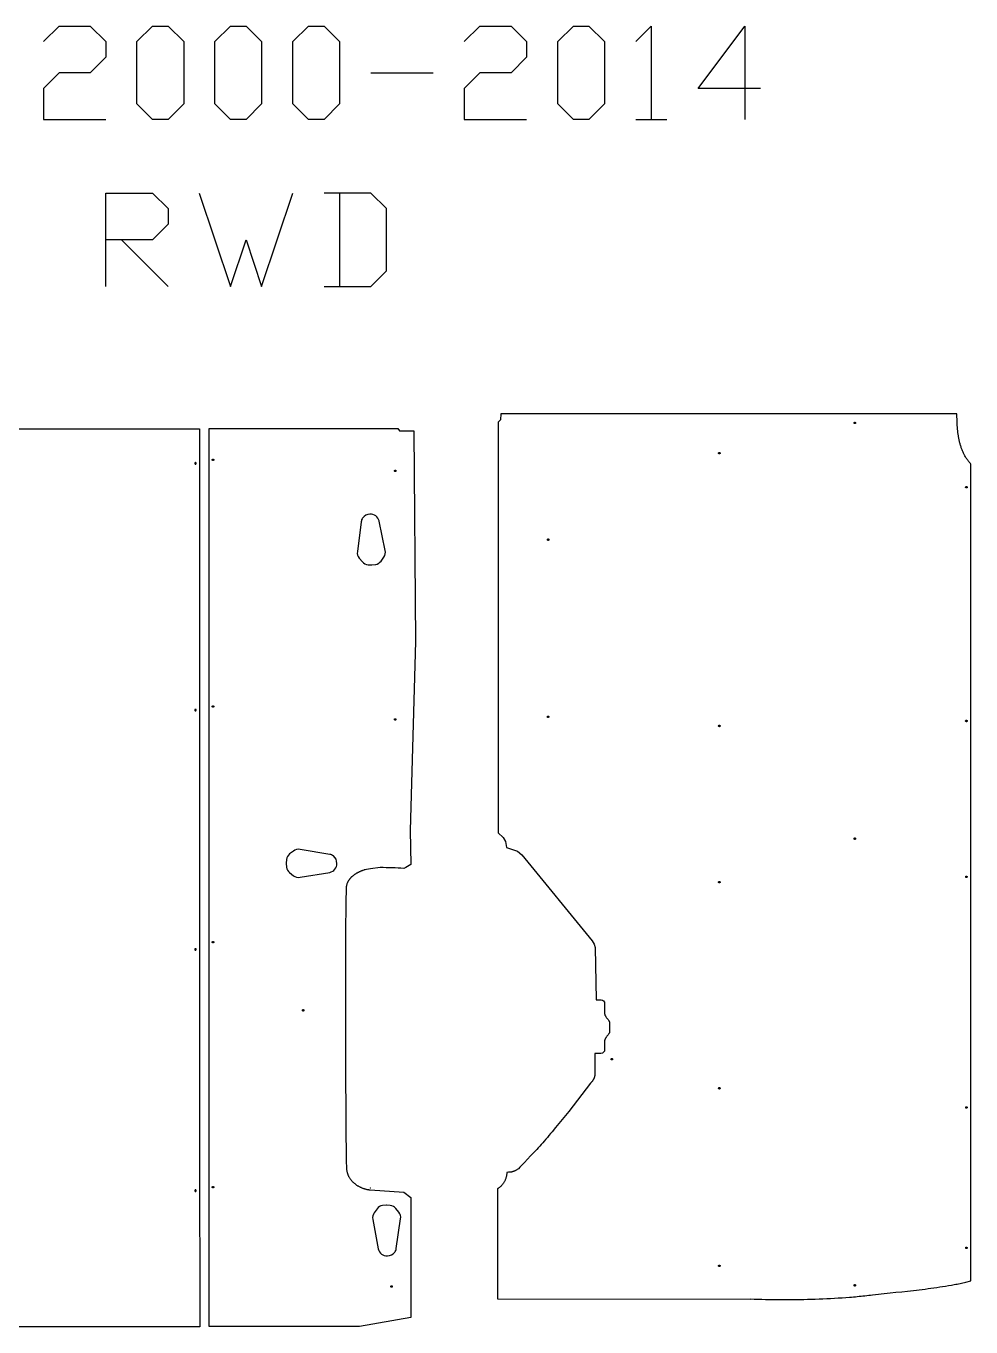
# Model space of a CAD drawing. Extents: x 2439 to 7559, y -8131 to -2576.
# Drawn here: x 4610 to 7176, y -6109 to -2576 of the extents above; entities that cross this region are included whole.
import ezdxf

# ---------------------------------------------------------------- set-up
doc = ezdxf.new("R2010")
doc.units = 0
doc.layers.add('Default_Layer', color=1, linetype='CONTINUOUS')

msp = doc.modelspace()

# ---------------------------------------------------------------- linework, layer by layer
at = {"layer": 'Default_Layer'}
for points in [[(4657.1, -2618.1), (4699.4, -2575.7), (4784.1, -2575.7), (4826.4, -2618.1), (4826.4, -2660.4), (4784.1, -2702.7), (4699.4, -2702.7), (4657.1, -2745.1), (4657.1, -2829.7), (4826.4, -2829.7)], [(5800.1, -2618.1), (5842.4, -2575.7), (5927.1, -2575.7), (5969.4, -2618.1), (5969.4, -2660.4), (5927.1, -2702.7), (5842.4, -2702.7), (5800.1, -2745.1), (5800.1, -2829.7), (5969.4, -2829.7)], [(6265.7, -2618.1), (6308.1, -2575.7), (6308.1, -2829.7)], [(6604.4, -2745.1), (6435.1, -2745.1), (6562.1, -2575.7), (6562.1, -2829.7)], [(5546.1, -2702.7), (5715.4, -2702.7)], [(6265.7, -2829.7), (6350.4, -2829.7)], [(4826.4, -3283.3), (4826.4, -3029.3), (4953.4, -3029.3), (4995.7, -3071.6), (4995.7, -3114), (4953.4, -3156.3), (4826.4, -3156.3)], [(5080.4, -3029.3), (5165.1, -3283.3), (5207.4, -3156.3), (5249.7, -3283.3), (5334.4, -3029.3)], [(5419.1, -3283.3), (5546.1, -3283.3), (5588.4, -3241), (5588.4, -3071.6), (5546.1, -3029.3), (5419.1, -3029.3)], [(5461.4, -3029.3), (5461.4, -3283.3)], [(4868.7, -3156.3), (4995.7, -3283.3)], [(4506.6, -3670), (5080.7, -3670), (5080.8, -4157.7), (5081, -4645.5), (5081.1, -5133.2), (5081.3, -5621), (5081.5, -6108.7), (4559.1, -6108.7)]]:
    msp.add_lwpolyline(points, dxfattribs=at)
for points in [[(4953.4, -2829.7), (4911.1, -2787.4), (4911.1, -2618.1), (4953.4, -2575.7), (4995.7, -2575.7), (5038.1, -2618.1), (5038.1, -2787.4), (4995.7, -2829.7), (4953.4, -2829.7)], [(5165.1, -2829.7), (5122.7, -2787.4), (5122.7, -2618.1), (5165.1, -2575.7), (5207.4, -2575.7), (5249.7, -2618.1), (5249.7, -2787.4), (5207.4, -2829.7), (5165.1, -2829.7)], [(5376.7, -2829.7), (5334.4, -2787.4), (5334.4, -2618.1), (5376.7, -2575.7), (5419.1, -2575.7), (5461.4, -2618.1), (5461.4, -2787.4), (5419.1, -2829.7), (5376.7, -2829.7)], [(6096.4, -2829.7), (6054.1, -2787.4), (6054.1, -2618.1), (6096.4, -2575.7), (6138.7, -2575.7), (6181.1, -2618.1), (6181.1, -2787.4), (6138.7, -2829.7), (6096.4, -2829.7)], [(6860.9, -3651.6), (6861.1, -3651.6), (6861.3, -3651.6), (6861.5, -3651.6), (6861.7, -3651.7), (6861.8, -3651.8), (6862, -3651.9), (6862.2, -3652), (6862.3, -3652.1), (6862.4, -3652.3), (6862.5, -3652.4), (6862.6, -3652.6), (6862.7, -3652.8), (6862.8, -3653), (6862.8, -3653.2), (6862.9, -3653.4), (6862.9, -3653.6), (6862.9, -3653.8), (6862.8, -3654), (6862.8, -3654.2), (6862.7, -3654.3), (6862.6, -3654.5), (6862.5, -3654.7), (6862.4, -3654.8), (6862.3, -3655), (6862.2, -3655.1), (6862, -3655.2), (6861.8, -3655.3), (6861.7, -3655.4), (6861.5, -3655.5), (6861.3, -3655.5), (6861.1, -3655.5), (6860.9, -3655.6), (6860.7, -3655.5), (6860.5, -3655.5), (6860.3, -3655.5), (6860.1, -3655.4), (6859.9, -3655.3), (6859.8, -3655.2), (6859.6, -3655.1), (6859.5, -3655), (6859.3, -3654.8), (6859.2, -3654.7), (6859.1, -3654.5), (6859, -3654.3), (6859, -3654.2), (6858.9, -3654), (6858.9, -3653.8), (6858.9, -3653.6), (6858.9, -3653.4), (6858.9, -3653.2), (6859, -3653), (6859, -3652.8), (6859.1, -3652.6), (6859.2, -3652.4), (6859.3, -3652.3), (6859.5, -3652.1), (6859.6, -3652), (6859.8, -3651.9), (6859.9, -3651.8), (6860.1, -3651.7), (6860.3, -3651.6), (6860.5, -3651.6), (6860.7, -3651.6), (6860.9, -3651.6)], [(6492.9, -3733.6), (6493.1, -3733.6), (6493.3, -3733.6), (6493.5, -3733.6), (6493.7, -3733.7), (6493.8, -3733.8), (6494, -3733.9), (6494.2, -3734), (6494.3, -3734.1), (6494.4, -3734.3), (6494.5, -3734.4), (6494.6, -3734.6), (6494.7, -3734.8), (6494.8, -3735), (6494.8, -3735.2), (6494.9, -3735.4), (6494.9, -3735.6), (6494.9, -3735.8), (6494.8, -3736), (6494.8, -3736.2), (6494.7, -3736.3), (6494.6, -3736.5), (6494.5, -3736.7), (6494.4, -3736.8), (6494.3, -3737), (6494.2, -3737.1), (6494, -3737.2), (6493.8, -3737.3), (6493.7, -3737.4), (6493.5, -3737.5), (6493.3, -3737.5), (6493.1, -3737.5), (6492.9, -3737.6), (6492.7, -3737.5), (6492.5, -3737.5), (6492.3, -3737.5), (6492.1, -3737.4), (6491.9, -3737.3), (6491.8, -3737.2), (6491.6, -3737.1), (6491.5, -3737), (6491.3, -3736.8), (6491.2, -3736.7), (6491.1, -3736.5), (6491, -3736.3), (6491, -3736.2), (6490.9, -3736), (6490.9, -3735.8), (6490.9, -3735.6), (6490.9, -3735.4), (6490.9, -3735.2), (6491, -3735), (6491, -3734.8), (6491.1, -3734.6), (6491.2, -3734.4), (6491.3, -3734.3), (6491.5, -3734.1), (6491.6, -3734), (6491.8, -3733.9), (6491.9, -3733.8), (6492.1, -3733.7), (6492.3, -3733.6), (6492.5, -3733.6), (6492.7, -3733.6), (6492.9, -3733.6)], [(5069.9, -3765.5), (5070.2, -3765.5), (5070.4, -3765.5), (5070.5, -3765.4), (5070.7, -3765.3), (5070.9, -3765.3), (5071.1, -3765.2), (5071.2, -3765), (5071.4, -3764.9), (5071.5, -3764.8), (5071.6, -3764.6), (5071.7, -3764.5), (5071.8, -3764.3), (5071.9, -3764.1), (5071.9, -3763.9), (5071.9, -3763.7), (5071.9, -3763.5), (5071.9, -3763.3), (5071.9, -3763.1), (5071.9, -3762.9), (5071.8, -3762.7), (5071.7, -3762.5), (5071.6, -3762.4), (5071.5, -3762.2), (5071.4, -3762.1), (5071.2, -3762), (5071.1, -3761.8), (5070.9, -3761.7), (5070.7, -3761.7), (5070.5, -3761.6), (5070.4, -3761.5), (5070.2, -3761.5), (5069.9, -3761.5), (5069.7, -3761.5), (5069.5, -3761.5), (5069.4, -3761.6), (5069.2, -3761.7), (5069, -3761.7), (5068.8, -3761.8), (5068.7, -3762), (5068.5, -3762.1), (5068.4, -3762.2), (5068.3, -3762.4), (5068.2, -3762.5), (5068.1, -3762.7), (5068, -3762.9), (5068, -3763.1), (5068, -3763.3), (5067.9, -3763.5), (5068, -3763.7), (5068, -3763.9), (5068, -3764.1), (5068.1, -3764.3), (5068.2, -3764.5), (5068.3, -3764.6), (5068.4, -3764.8), (5068.5, -3764.9), (5068.7, -3765), (5068.8, -3765.2), (5069, -3765.3), (5069.2, -3765.3), (5069.4, -3765.4), (5069.5, -3765.5), (5069.7, -3765.5), (5069.9, -3765.5)], [(5117.5, -3751.8), (5117.7, -3751.8), (5117.9, -3751.8), (5118.1, -3751.9), (5118.3, -3751.9), (5118.5, -3752), (5118.7, -3752.1), (5118.8, -3752.2), (5119, -3752.4), (5119.1, -3752.5), (5119.2, -3752.7), (5119.3, -3752.8), (5119.4, -3753), (5119.5, -3753.2), (5119.5, -3753.4), (5119.5, -3753.6), (5119.5, -3753.8), (5119.5, -3754), (5119.5, -3754.2), (5119.5, -3754.4), (5119.4, -3754.5), (5119.3, -3754.7), (5119.2, -3754.9), (5119.1, -3755), (5119, -3755.2), (5118.8, -3755.3), (5118.7, -3755.4), (5118.5, -3755.5), (5118.3, -3755.6), (5118.1, -3755.7), (5117.9, -3755.7), (5117.7, -3755.8), (5117.5, -3755.8), (5117.3, -3755.8), (5117.1, -3755.7), (5116.9, -3755.7), (5116.8, -3755.6), (5116.6, -3755.5), (5116.4, -3755.4), (5116.3, -3755.3), (5116.1, -3755.2), (5116, -3755), (5115.9, -3754.9), (5115.8, -3754.7), (5115.7, -3754.5), (5115.6, -3754.4), (5115.6, -3754.2), (5115.6, -3754), (5115.5, -3753.8), (5115.6, -3753.6), (5115.6, -3753.4), (5115.6, -3753.2), (5115.7, -3753), (5115.8, -3752.8), (5115.9, -3752.7), (5116, -3752.5), (5116.1, -3752.4), (5116.3, -3752.2), (5116.4, -3752.1), (5116.6, -3752), (5116.8, -3751.9), (5116.9, -3751.9), (5117.1, -3751.8), (5117.3, -3751.8), (5117.5, -3751.8)], [(5612.5, -3781.8), (5612.7, -3781.8), (5612.9, -3781.8), (5613.1, -3781.9), (5613.3, -3781.9), (5613.5, -3782), (5613.7, -3782.1), (5613.8, -3782.2), (5614, -3782.4), (5614.1, -3782.5), (5614.2, -3782.7), (5614.3, -3782.8), (5614.4, -3783), (5614.5, -3783.2), (5614.5, -3783.4), (5614.5, -3783.6), (5614.5, -3783.8), (5614.5, -3784), (5614.5, -3784.2), (5614.5, -3784.4), (5614.4, -3784.5), (5614.3, -3784.7), (5614.2, -3784.9), (5614.1, -3785), (5614, -3785.2), (5613.8, -3785.3), (5613.7, -3785.4), (5613.5, -3785.5), (5613.3, -3785.6), (5613.1, -3785.7), (5612.9, -3785.7), (5612.7, -3785.8), (5612.5, -3785.8), (5612.3, -3785.8), (5612.1, -3785.7), (5611.9, -3785.7), (5611.8, -3785.6), (5611.6, -3785.5), (5611.4, -3785.4), (5611.3, -3785.3), (5611.1, -3785.2), (5611, -3785), (5610.9, -3784.9), (5610.8, -3784.7), (5610.7, -3784.5), (5610.6, -3784.4), (5610.6, -3784.2), (5610.6, -3784), (5610.5, -3783.8), (5610.6, -3783.6), (5610.6, -3783.4), (5610.6, -3783.2), (5610.7, -3783), (5610.8, -3782.8), (5610.9, -3782.7), (5611, -3782.5), (5611.1, -3782.4), (5611.3, -3782.2), (5611.4, -3782.1), (5611.6, -3782), (5611.8, -3781.9), (5611.9, -3781.9), (5612.1, -3781.8), (5612.3, -3781.8), (5612.5, -3781.8)], [(7163.9, -3826.3), (7164.1, -3826.3), (7164.3, -3826.4), (7164.5, -3826.4), (7164.7, -3826.5), (7164.9, -3826.6), (7165, -3826.7), (7165.2, -3826.8), (7165.3, -3826.9), (7165.5, -3827), (7165.6, -3827.2), (7165.7, -3827.4), (7165.8, -3827.5), (7165.8, -3827.7), (7165.9, -3827.9), (7165.9, -3828.1), (7165.9, -3828.3), (7165.9, -3828.5), (7165.9, -3828.7), (7165.8, -3828.9), (7165.8, -3829.1), (7165.7, -3829.3), (7165.6, -3829.4), (7165.5, -3829.6), (7165.3, -3829.7), (7165.2, -3829.9), (7165, -3830), (7164.9, -3830.1), (7164.7, -3830.2), (7164.5, -3830.2), (7164.3, -3830.3), (7164.1, -3830.3), (7163.9, -3830.3), (7163.7, -3830.3), (7163.5, -3830.3), (7163.3, -3830.2), (7163.1, -3830.2), (7163, -3830.1), (7162.8, -3830), (7162.6, -3829.9), (7162.5, -3829.7), (7162.4, -3829.6), (7162.3, -3829.4), (7162.2, -3829.3), (7162.1, -3829.1), (7162, -3828.9), (7162, -3828.7), (7161.9, -3828.5), (7161.9, -3828.3), (7161.9, -3828.1), (7162, -3827.9), (7162, -3827.7), (7162.1, -3827.5), (7162.2, -3827.4), (7162.3, -3827.2), (7162.4, -3827), (7162.5, -3826.9), (7162.6, -3826.8), (7162.8, -3826.7), (7163, -3826.6), (7163.1, -3826.5), (7163.3, -3826.4), (7163.5, -3826.4), (7163.7, -3826.3), (7163.9, -3826.3)], [(6027.9, -3968.6), (6028.1, -3968.6), (6028.3, -3968.6), (6028.5, -3968.6), (6028.7, -3968.7), (6028.8, -3968.8), (6029, -3968.9), (6029.2, -3969), (6029.3, -3969.1), (6029.4, -3969.3), (6029.5, -3969.4), (6029.6, -3969.6), (6029.7, -3969.8), (6029.8, -3970), (6029.8, -3970.2), (6029.9, -3970.4), (6029.9, -3970.6), (6029.9, -3970.8), (6029.8, -3971), (6029.8, -3971.2), (6029.7, -3971.3), (6029.6, -3971.5), (6029.5, -3971.7), (6029.4, -3971.8), (6029.3, -3972), (6029.2, -3972.1), (6029, -3972.2), (6028.8, -3972.3), (6028.7, -3972.4), (6028.5, -3972.5), (6028.3, -3972.5), (6028.1, -3972.5), (6027.9, -3972.6), (6027.7, -3972.5), (6027.5, -3972.5), (6027.3, -3972.5), (6027.1, -3972.4), (6026.9, -3972.3), (6026.8, -3972.2), (6026.6, -3972.1), (6026.5, -3972), (6026.3, -3971.8), (6026.2, -3971.7), (6026.1, -3971.5), (6026, -3971.3), (6026, -3971.2), (6025.9, -3971), (6025.9, -3970.8), (6025.9, -3970.6), (6025.9, -3970.4), (6025.9, -3970.2), (6026, -3970), (6026, -3969.8), (6026.1, -3969.6), (6026.2, -3969.4), (6026.3, -3969.3), (6026.5, -3969.1), (6026.6, -3969), (6026.8, -3968.9), (6026.9, -3968.8), (6027.1, -3968.7), (6027.3, -3968.6), (6027.5, -3968.6), (6027.7, -3968.6), (6027.9, -3968.6)], [(5069.9, -4435.5), (5070.2, -4435.5), (5070.4, -4435.5), (5070.5, -4435.4), (5070.7, -4435.3), (5070.9, -4435.3), (5071.1, -4435.2), (5071.2, -4435), (5071.4, -4434.9), (5071.5, -4434.8), (5071.6, -4434.6), (5071.7, -4434.5), (5071.8, -4434.3), (5071.9, -4434.1), (5071.9, -4433.9), (5071.9, -4433.7), (5071.9, -4433.5), (5071.9, -4433.3), (5071.9, -4433.1), (5071.9, -4432.9), (5071.8, -4432.7), (5071.7, -4432.5), (5071.6, -4432.4), (5071.5, -4432.2), (5071.4, -4432.1), (5071.2, -4432), (5071.1, -4431.8), (5070.9, -4431.7), (5070.7, -4431.7), (5070.5, -4431.6), (5070.4, -4431.5), (5070.2, -4431.5), (5069.9, -4431.5), (5069.7, -4431.5), (5069.5, -4431.5), (5069.4, -4431.6), (5069.2, -4431.7), (5069, -4431.7), (5068.8, -4431.8), (5068.7, -4432), (5068.5, -4432.1), (5068.4, -4432.2), (5068.3, -4432.4), (5068.2, -4432.5), (5068.1, -4432.7), (5068, -4432.9), (5068, -4433.1), (5068, -4433.3), (5067.9, -4433.5), (5068, -4433.7), (5068, -4433.9), (5068, -4434.1), (5068.1, -4434.3), (5068.2, -4434.5), (5068.3, -4434.6), (5068.4, -4434.8), (5068.5, -4434.9), (5068.7, -4435), (5068.8, -4435.2), (5069, -4435.3), (5069.2, -4435.3), (5069.4, -4435.4), (5069.5, -4435.5), (5069.7, -4435.5), (5069.9, -4435.5)], [(5117.5, -4421.8), (5117.7, -4421.8), (5117.9, -4421.8), (5118.1, -4421.9), (5118.3, -4421.9), (5118.5, -4422), (5118.7, -4422.1), (5118.8, -4422.2), (5119, -4422.4), (5119.1, -4422.5), (5119.2, -4422.7), (5119.3, -4422.8), (5119.4, -4423), (5119.5, -4423.2), (5119.5, -4423.4), (5119.5, -4423.6), (5119.5, -4423.8), (5119.5, -4424), (5119.5, -4424.2), (5119.5, -4424.4), (5119.4, -4424.5), (5119.3, -4424.7), (5119.2, -4424.9), (5119.1, -4425), (5119, -4425.2), (5118.8, -4425.3), (5118.7, -4425.4), (5118.5, -4425.5), (5118.3, -4425.6), (5118.1, -4425.7), (5117.9, -4425.7), (5117.7, -4425.8), (5117.5, -4425.8), (5117.3, -4425.8), (5117.1, -4425.7), (5116.9, -4425.7), (5116.8, -4425.6), (5116.6, -4425.5), (5116.4, -4425.4), (5116.3, -4425.3), (5116.1, -4425.2), (5116, -4425), (5115.9, -4424.9), (5115.8, -4424.7), (5115.7, -4424.5), (5115.6, -4424.4), (5115.6, -4424.2), (5115.6, -4424), (5115.5, -4423.8), (5115.6, -4423.6), (5115.6, -4423.4), (5115.6, -4423.2), (5115.7, -4423), (5115.8, -4422.8), (5115.9, -4422.7), (5116, -4422.5), (5116.1, -4422.4), (5116.3, -4422.2), (5116.4, -4422.1), (5116.6, -4422), (5116.8, -4421.9), (5116.9, -4421.9), (5117.1, -4421.8), (5117.3, -4421.8), (5117.5, -4421.8)], [(6027.8, -4449.5), (6028, -4449.5), (6028.2, -4449.6), (6028.4, -4449.6), (6028.6, -4449.7), (6028.7, -4449.8), (6028.9, -4449.9), (6029.1, -4450), (6029.2, -4450.1), (6029.3, -4450.3), (6029.5, -4450.4), (6029.6, -4450.6), (6029.6, -4450.8), (6029.7, -4450.9), (6029.8, -4451.1), (6029.8, -4451.3), (6029.8, -4451.5), (6029.8, -4451.7), (6029.8, -4451.9), (6029.7, -4452.1), (6029.6, -4452.3), (6029.6, -4452.5), (6029.5, -4452.7), (6029.3, -4452.8), (6029.2, -4453), (6029.1, -4453.1), (6028.9, -4453.2), (6028.7, -4453.3), (6028.6, -4453.4), (6028.4, -4453.4), (6028.2, -4453.5), (6028, -4453.5), (6027.8, -4453.5), (6027.6, -4453.5), (6027.4, -4453.5), (6027.2, -4453.4), (6027, -4453.4), (6026.8, -4453.3), (6026.7, -4453.2), (6026.5, -4453.1), (6026.4, -4453), (6026.3, -4452.8), (6026.1, -4452.7), (6026, -4452.5), (6026, -4452.3), (6025.9, -4452.1), (6025.8, -4451.9), (6025.8, -4451.7), (6025.8, -4451.5), (6025.8, -4451.3), (6025.8, -4451.1), (6025.9, -4450.9), (6026, -4450.8), (6026, -4450.6), (6026.1, -4450.4), (6026.3, -4450.3), (6026.4, -4450.1), (6026.5, -4450), (6026.7, -4449.9), (6026.8, -4449.8), (6027, -4449.7), (6027.2, -4449.6), (6027.4, -4449.6), (6027.6, -4449.5), (6027.8, -4449.5)], [(5612.5, -4456.8), (5612.7, -4456.8), (5612.9, -4456.8), (5613.1, -4456.9), (5613.3, -4456.9), (5613.5, -4457), (5613.7, -4457.1), (5613.8, -4457.2), (5614, -4457.4), (5614.1, -4457.5), (5614.2, -4457.7), (5614.3, -4457.8), (5614.4, -4458), (5614.5, -4458.2), (5614.5, -4458.4), (5614.5, -4458.6), (5614.5, -4458.8), (5614.5, -4459), (5614.5, -4459.2), (5614.5, -4459.4), (5614.4, -4459.5), (5614.3, -4459.7), (5614.2, -4459.9), (5614.1, -4460), (5614, -4460.2), (5613.8, -4460.3), (5613.7, -4460.4), (5613.5, -4460.5), (5613.3, -4460.6), (5613.1, -4460.7), (5612.9, -4460.7), (5612.7, -4460.8), (5612.5, -4460.8), (5612.3, -4460.8), (5612.1, -4460.7), (5611.9, -4460.7), (5611.8, -4460.6), (5611.6, -4460.5), (5611.4, -4460.4), (5611.3, -4460.3), (5611.1, -4460.2), (5611, -4460), (5610.9, -4459.9), (5610.8, -4459.7), (5610.7, -4459.5), (5610.6, -4459.4), (5610.6, -4459.2), (5610.6, -4459), (5610.5, -4458.8), (5610.6, -4458.6), (5610.6, -4458.4), (5610.6, -4458.2), (5610.7, -4458), (5610.8, -4457.8), (5610.9, -4457.7), (5611, -4457.5), (5611.1, -4457.4), (5611.3, -4457.2), (5611.4, -4457.1), (5611.6, -4457), (5611.8, -4456.9), (5611.9, -4456.9), (5612.1, -4456.8), (5612.3, -4456.8), (5612.5, -4456.8)], [(6492.9, -4474.6), (6493.1, -4474.6), (6493.3, -4474.6), (6493.5, -4474.6), (6493.7, -4474.7), (6493.8, -4474.8), (6494, -4474.9), (6494.2, -4475), (6494.3, -4475.1), (6494.4, -4475.3), (6494.5, -4475.4), (6494.6, -4475.6), (6494.7, -4475.8), (6494.8, -4476), (6494.8, -4476.2), (6494.9, -4476.4), (6494.9, -4476.6), (6494.9, -4476.8), (6494.8, -4477), (6494.8, -4477.2), (6494.7, -4477.3), (6494.6, -4477.5), (6494.5, -4477.7), (6494.4, -4477.8), (6494.3, -4478), (6494.2, -4478.1), (6494, -4478.2), (6493.8, -4478.3), (6493.7, -4478.4), (6493.5, -4478.5), (6493.3, -4478.5), (6493.1, -4478.5), (6492.9, -4478.6), (6492.7, -4478.5), (6492.5, -4478.5), (6492.3, -4478.5), (6492.1, -4478.4), (6491.9, -4478.3), (6491.8, -4478.2), (6491.6, -4478.1), (6491.5, -4478), (6491.3, -4477.8), (6491.2, -4477.7), (6491.1, -4477.5), (6491, -4477.3), (6491, -4477.2), (6490.9, -4477), (6490.9, -4476.8), (6490.9, -4476.6), (6490.9, -4476.4), (6490.9, -4476.2), (6491, -4476), (6491, -4475.8), (6491.1, -4475.6), (6491.2, -4475.4), (6491.3, -4475.3), (6491.5, -4475.1), (6491.6, -4475), (6491.8, -4474.9), (6491.9, -4474.8), (6492.1, -4474.7), (6492.3, -4474.6), (6492.5, -4474.6), (6492.7, -4474.6), (6492.9, -4474.6)], [(7163.9, -4461), (7164.1, -4461), (7164.3, -4461), (7164.5, -4461), (7164.7, -4461.1), (7164.9, -4461.2), (7165, -4461.3), (7165.2, -4461.4), (7165.3, -4461.5), (7165.5, -4461.7), (7165.6, -4461.8), (7165.7, -4462), (7165.8, -4462.2), (7165.8, -4462.4), (7165.9, -4462.6), (7165.9, -4462.8), (7165.9, -4463), (7165.9, -4463.2), (7165.9, -4463.4), (7165.8, -4463.6), (7165.8, -4463.7), (7165.7, -4463.9), (7165.6, -4464.1), (7165.5, -4464.2), (7165.3, -4464.4), (7165.2, -4464.5), (7165, -4464.6), (7164.9, -4464.7), (7164.7, -4464.8), (7164.5, -4464.9), (7164.3, -4464.9), (7164.1, -4464.9), (7163.9, -4465), (7163.7, -4464.9), (7163.5, -4464.9), (7163.3, -4464.9), (7163.1, -4464.8), (7163, -4464.7), (7162.8, -4464.6), (7162.6, -4464.5), (7162.5, -4464.4), (7162.4, -4464.2), (7162.3, -4464.1), (7162.2, -4463.9), (7162.1, -4463.7), (7162, -4463.6), (7162, -4463.4), (7161.9, -4463.2), (7161.9, -4463), (7161.9, -4462.8), (7162, -4462.6), (7162, -4462.4), (7162.1, -4462.2), (7162.2, -4462), (7162.3, -4461.8), (7162.4, -4461.7), (7162.5, -4461.5), (7162.6, -4461.4), (7162.8, -4461.3), (7163, -4461.2), (7163.1, -4461.1), (7163.3, -4461), (7163.5, -4461), (7163.7, -4461), (7163.9, -4461)], [(6860.9, -4780.6), (6861.1, -4780.6), (6861.3, -4780.6), (6861.5, -4780.6), (6861.7, -4780.7), (6861.8, -4780.8), (6862, -4780.9), (6862.2, -4781), (6862.3, -4781.1), (6862.4, -4781.3), (6862.5, -4781.4), (6862.6, -4781.6), (6862.7, -4781.8), (6862.8, -4782), (6862.8, -4782.2), (6862.9, -4782.4), (6862.9, -4782.6), (6862.9, -4782.8), (6862.8, -4783), (6862.8, -4783.2), (6862.7, -4783.3), (6862.6, -4783.5), (6862.5, -4783.7), (6862.4, -4783.8), (6862.3, -4784), (6862.2, -4784.1), (6862, -4784.2), (6861.8, -4784.3), (6861.7, -4784.4), (6861.5, -4784.5), (6861.3, -4784.5), (6861.1, -4784.5), (6860.9, -4784.6), (6860.7, -4784.5), (6860.5, -4784.5), (6860.3, -4784.5), (6860.1, -4784.4), (6859.9, -4784.3), (6859.8, -4784.2), (6859.6, -4784.1), (6859.5, -4784), (6859.3, -4783.8), (6859.2, -4783.7), (6859.1, -4783.5), (6859, -4783.3), (6859, -4783.2), (6858.9, -4783), (6858.9, -4782.8), (6858.9, -4782.6), (6858.9, -4782.4), (6858.9, -4782.2), (6859, -4782), (6859, -4781.8), (6859.1, -4781.6), (6859.2, -4781.4), (6859.3, -4781.3), (6859.5, -4781.1), (6859.6, -4781), (6859.8, -4780.9), (6859.9, -4780.8), (6860.1, -4780.7), (6860.3, -4780.6), (6860.5, -4780.6), (6860.7, -4780.6), (6860.9, -4780.6)], [(6492.9, -4898.6), (6493.1, -4898.6), (6493.3, -4898.6), (6493.5, -4898.6), (6493.7, -4898.7), (6493.8, -4898.8), (6494, -4898.9), (6494.2, -4899), (6494.3, -4899.1), (6494.4, -4899.3), (6494.5, -4899.4), (6494.6, -4899.6), (6494.7, -4899.8), (6494.8, -4900), (6494.8, -4900.2), (6494.9, -4900.4), (6494.9, -4900.6), (6494.9, -4900.8), (6494.8, -4901), (6494.8, -4901.2), (6494.7, -4901.3), (6494.6, -4901.5), (6494.5, -4901.7), (6494.4, -4901.8), (6494.3, -4902), (6494.2, -4902.1), (6494, -4902.2), (6493.8, -4902.3), (6493.7, -4902.4), (6493.5, -4902.5), (6493.3, -4902.5), (6493.1, -4902.5), (6492.9, -4902.6), (6492.7, -4902.5), (6492.5, -4902.5), (6492.3, -4902.5), (6492.1, -4902.4), (6491.9, -4902.3), (6491.8, -4902.2), (6491.6, -4902.1), (6491.5, -4902), (6491.3, -4901.8), (6491.2, -4901.7), (6491.1, -4901.5), (6491, -4901.3), (6491, -4901.2), (6490.9, -4901), (6490.9, -4900.8), (6490.9, -4900.6), (6490.9, -4900.4), (6490.9, -4900.2), (6491, -4900), (6491, -4899.8), (6491.1, -4899.6), (6491.2, -4899.4), (6491.3, -4899.3), (6491.5, -4899.1), (6491.6, -4899), (6491.8, -4898.9), (6491.9, -4898.8), (6492.1, -4898.7), (6492.3, -4898.6), (6492.5, -4898.6), (6492.7, -4898.6), (6492.9, -4898.6)], [(7163.9, -4884.1), (7164.1, -4884.1), (7164.3, -4884.2), (7164.5, -4884.2), (7164.7, -4884.3), (7164.9, -4884.4), (7165, -4884.5), (7165.2, -4884.6), (7165.3, -4884.7), (7165.5, -4884.9), (7165.6, -4885), (7165.7, -4885.2), (7165.8, -4885.3), (7165.8, -4885.5), (7165.9, -4885.7), (7165.9, -4885.9), (7165.9, -4886.1), (7165.9, -4886.3), (7165.9, -4886.5), (7165.8, -4886.7), (7165.8, -4886.9), (7165.7, -4887.1), (7165.6, -4887.2), (7165.5, -4887.4), (7165.3, -4887.5), (7165.2, -4887.7), (7165, -4887.8), (7164.9, -4887.9), (7164.7, -4888), (7164.5, -4888), (7164.3, -4888.1), (7164.1, -4888.1), (7163.9, -4888.1), (7163.7, -4888.1), (7163.5, -4888.1), (7163.3, -4888), (7163.1, -4888), (7163, -4887.9), (7162.8, -4887.8), (7162.6, -4887.7), (7162.5, -4887.5), (7162.4, -4887.4), (7162.3, -4887.2), (7162.2, -4887.1), (7162.1, -4886.9), (7162, -4886.7), (7162, -4886.5), (7161.9, -4886.3), (7161.9, -4886.1), (7161.9, -4885.9), (7162, -4885.7), (7162, -4885.5), (7162.1, -4885.3), (7162.2, -4885.2), (7162.3, -4885), (7162.4, -4884.9), (7162.5, -4884.7), (7162.6, -4884.6), (7162.8, -4884.5), (7163, -4884.4), (7163.1, -4884.3), (7163.3, -4884.2), (7163.5, -4884.2), (7163.7, -4884.1), (7163.9, -4884.1)], [(5069.9, -5085.5), (5070.2, -5085.5), (5070.4, -5085.5), (5070.5, -5085.4), (5070.7, -5085.3), (5070.9, -5085.3), (5071.1, -5085.2), (5071.2, -5085), (5071.4, -5084.9), (5071.5, -5084.8), (5071.6, -5084.6), (5071.7, -5084.5), (5071.8, -5084.3), (5071.9, -5084.1), (5071.9, -5083.9), (5071.9, -5083.7), (5071.9, -5083.5), (5071.9, -5083.3), (5071.9, -5083.1), (5071.9, -5082.9), (5071.8, -5082.7), (5071.7, -5082.5), (5071.6, -5082.4), (5071.5, -5082.2), (5071.4, -5082.1), (5071.2, -5082), (5071.1, -5081.8), (5070.9, -5081.7), (5070.7, -5081.7), (5070.5, -5081.6), (5070.4, -5081.5), (5070.2, -5081.5), (5069.9, -5081.5), (5069.7, -5081.5), (5069.5, -5081.5), (5069.4, -5081.6), (5069.2, -5081.7), (5069, -5081.7), (5068.8, -5081.8), (5068.7, -5082), (5068.5, -5082.1), (5068.4, -5082.2), (5068.3, -5082.4), (5068.2, -5082.5), (5068.1, -5082.7), (5068, -5082.9), (5068, -5083.1), (5068, -5083.3), (5067.9, -5083.5), (5068, -5083.7), (5068, -5083.9), (5068, -5084.1), (5068.1, -5084.3), (5068.2, -5084.5), (5068.3, -5084.6), (5068.4, -5084.8), (5068.5, -5084.9), (5068.7, -5085), (5068.8, -5085.2), (5069, -5085.3), (5069.2, -5085.3), (5069.4, -5085.4), (5069.5, -5085.5), (5069.7, -5085.5), (5069.9, -5085.5)], [(5117.5, -5061.8), (5117.7, -5061.8), (5117.9, -5061.8), (5118.1, -5061.9), (5118.3, -5061.9), (5118.5, -5062), (5118.7, -5062.1), (5118.8, -5062.2), (5119, -5062.4), (5119.1, -5062.5), (5119.2, -5062.7), (5119.3, -5062.8), (5119.4, -5063), (5119.5, -5063.2), (5119.5, -5063.4), (5119.5, -5063.6), (5119.5, -5063.8), (5119.5, -5064), (5119.5, -5064.2), (5119.5, -5064.4), (5119.4, -5064.5), (5119.3, -5064.7), (5119.2, -5064.9), (5119.1, -5065), (5119, -5065.2), (5118.8, -5065.3), (5118.7, -5065.4), (5118.5, -5065.5), (5118.3, -5065.6), (5118.1, -5065.7), (5117.9, -5065.7), (5117.7, -5065.8), (5117.5, -5065.8), (5117.3, -5065.8), (5117.1, -5065.7), (5116.9, -5065.7), (5116.8, -5065.6), (5116.6, -5065.5), (5116.4, -5065.4), (5116.3, -5065.3), (5116.1, -5065.2), (5116, -5065), (5115.9, -5064.9), (5115.8, -5064.7), (5115.7, -5064.5), (5115.6, -5064.4), (5115.6, -5064.2), (5115.6, -5064), (5115.5, -5063.8), (5115.6, -5063.6), (5115.6, -5063.4), (5115.6, -5063.2), (5115.7, -5063), (5115.8, -5062.8), (5115.9, -5062.7), (5116, -5062.5), (5116.1, -5062.4), (5116.3, -5062.2), (5116.4, -5062.1), (5116.6, -5062), (5116.8, -5061.9), (5116.9, -5061.9), (5117.1, -5061.8), (5117.3, -5061.8), (5117.5, -5061.8)], [(5362.5, -5246.8), (5362.7, -5246.8), (5362.9, -5246.8), (5363.1, -5246.9), (5363.3, -5246.9), (5363.5, -5247), (5363.7, -5247.1), (5363.8, -5247.2), (5364, -5247.4), (5364.1, -5247.5), (5364.2, -5247.7), (5364.3, -5247.8), (5364.4, -5248), (5364.5, -5248.2), (5364.5, -5248.4), (5364.5, -5248.6), (5364.5, -5248.8), (5364.5, -5249), (5364.5, -5249.2), (5364.5, -5249.4), (5364.4, -5249.5), (5364.3, -5249.7), (5364.2, -5249.9), (5364.1, -5250), (5364, -5250.2), (5363.8, -5250.3), (5363.7, -5250.4), (5363.5, -5250.5), (5363.3, -5250.6), (5363.1, -5250.7), (5362.9, -5250.7), (5362.7, -5250.8), (5362.5, -5250.8), (5362.3, -5250.8), (5362.1, -5250.7), (5361.9, -5250.7), (5361.8, -5250.6), (5361.6, -5250.5), (5361.4, -5250.4), (5361.3, -5250.3), (5361.1, -5250.2), (5361, -5250), (5360.9, -5249.9), (5360.8, -5249.7), (5360.7, -5249.5), (5360.6, -5249.4), (5360.6, -5249.2), (5360.6, -5249), (5360.5, -5248.8), (5360.6, -5248.6), (5360.6, -5248.4), (5360.6, -5248.2), (5360.7, -5248), (5360.8, -5247.8), (5360.9, -5247.7), (5361, -5247.5), (5361.1, -5247.4), (5361.3, -5247.2), (5361.4, -5247.1), (5361.6, -5247), (5361.8, -5246.9), (5361.9, -5246.9), (5362.1, -5246.8), (5362.3, -5246.8), (5362.5, -5246.8)], [(6200.9, -5379.6), (6201.1, -5379.6), (6201.3, -5379.6), (6201.5, -5379.6), (6201.7, -5379.7), (6201.8, -5379.8), (6202, -5379.9), (6202.2, -5380), (6202.3, -5380.1), (6202.4, -5380.3), (6202.5, -5380.4), (6202.6, -5380.6), (6202.7, -5380.8), (6202.8, -5381), (6202.8, -5381.2), (6202.9, -5381.4), (6202.9, -5381.6), (6202.9, -5381.8), (6202.8, -5382), (6202.8, -5382.2), (6202.7, -5382.3), (6202.6, -5382.5), (6202.5, -5382.7), (6202.4, -5382.8), (6202.3, -5383), (6202.2, -5383.1), (6202, -5383.2), (6201.8, -5383.3), (6201.7, -5383.4), (6201.5, -5383.5), (6201.3, -5383.5), (6201.1, -5383.5), (6200.9, -5383.6), (6200.7, -5383.5), (6200.5, -5383.5), (6200.3, -5383.5), (6200.1, -5383.4), (6199.9, -5383.3), (6199.8, -5383.2), (6199.6, -5383.1), (6199.5, -5383), (6199.3, -5382.8), (6199.2, -5382.7), (6199.1, -5382.5), (6199, -5382.3), (6199, -5382.2), (6198.9, -5382), (6198.9, -5381.8), (6198.9, -5381.6), (6198.9, -5381.4), (6198.9, -5381.2), (6199, -5381), (6199, -5380.8), (6199.1, -5380.6), (6199.2, -5380.4), (6199.3, -5380.3), (6199.5, -5380.1), (6199.6, -5380), (6199.8, -5379.9), (6199.9, -5379.8), (6200.1, -5379.7), (6200.3, -5379.6), (6200.5, -5379.6), (6200.7, -5379.6), (6200.9, -5379.6)], [(6492.9, -5458.6), (6493.1, -5458.6), (6493.3, -5458.6), (6493.5, -5458.6), (6493.7, -5458.7), (6493.8, -5458.8), (6494, -5458.9), (6494.2, -5459), (6494.3, -5459.1), (6494.4, -5459.3), (6494.5, -5459.4), (6494.6, -5459.6), (6494.7, -5459.8), (6494.8, -5460), (6494.8, -5460.2), (6494.9, -5460.4), (6494.9, -5460.6), (6494.9, -5460.8), (6494.8, -5461), (6494.8, -5461.2), (6494.7, -5461.3), (6494.6, -5461.5), (6494.5, -5461.7), (6494.4, -5461.8), (6494.3, -5462), (6494.2, -5462.1), (6494, -5462.2), (6493.8, -5462.3), (6493.7, -5462.4), (6493.5, -5462.5), (6493.3, -5462.5), (6493.1, -5462.5), (6492.9, -5462.6), (6492.7, -5462.5), (6492.5, -5462.5), (6492.3, -5462.5), (6492.1, -5462.4), (6491.9, -5462.3), (6491.8, -5462.2), (6491.6, -5462.1), (6491.5, -5462), (6491.3, -5461.8), (6491.2, -5461.7), (6491.1, -5461.5), (6491, -5461.3), (6491, -5461.2), (6490.9, -5461), (6490.9, -5460.8), (6490.9, -5460.6), (6490.9, -5460.4), (6490.9, -5460.2), (6491, -5460), (6491, -5459.8), (6491.1, -5459.6), (6491.2, -5459.4), (6491.3, -5459.3), (6491.5, -5459.1), (6491.6, -5459), (6491.8, -5458.9), (6491.9, -5458.8), (6492.1, -5458.7), (6492.3, -5458.6), (6492.5, -5458.6), (6492.7, -5458.6), (6492.9, -5458.6)], [(7163.9, -5510.5), (7164.1, -5510.5), (7164.3, -5510.6), (7164.5, -5510.6), (7164.7, -5510.7), (7164.9, -5510.8), (7165, -5510.9), (7165.2, -5511), (7165.3, -5511.1), (7165.5, -5511.3), (7165.6, -5511.4), (7165.7, -5511.6), (7165.8, -5511.8), (7165.8, -5511.9), (7165.9, -5512.1), (7165.9, -5512.3), (7165.9, -5512.5), (7165.9, -5512.7), (7165.9, -5512.9), (7165.8, -5513.1), (7165.8, -5513.3), (7165.7, -5513.5), (7165.6, -5513.7), (7165.5, -5513.8), (7165.3, -5514), (7165.2, -5514.1), (7165, -5514.2), (7164.9, -5514.3), (7164.7, -5514.4), (7164.5, -5514.4), (7164.3, -5514.5), (7164.1, -5514.5), (7163.9, -5514.5), (7163.7, -5514.5), (7163.5, -5514.5), (7163.3, -5514.4), (7163.1, -5514.4), (7163, -5514.3), (7162.8, -5514.2), (7162.6, -5514.1), (7162.5, -5514), (7162.4, -5513.8), (7162.3, -5513.7), (7162.2, -5513.5), (7162.1, -5513.3), (7162, -5513.1), (7162, -5512.9), (7161.9, -5512.7), (7161.9, -5512.5), (7161.9, -5512.3), (7162, -5512.1), (7162, -5511.9), (7162.1, -5511.8), (7162.2, -5511.6), (7162.3, -5511.4), (7162.4, -5511.3), (7162.5, -5511.1), (7162.6, -5511), (7162.8, -5510.9), (7163, -5510.8), (7163.1, -5510.7), (7163.3, -5510.6), (7163.5, -5510.6), (7163.7, -5510.5), (7163.9, -5510.5)], [(5069.9, -5740.5), (5070.2, -5740.5), (5070.4, -5740.5), (5070.5, -5740.4), (5070.7, -5740.3), (5070.9, -5740.3), (5071.1, -5740.2), (5071.2, -5740), (5071.4, -5739.9), (5071.5, -5739.8), (5071.6, -5739.6), (5071.7, -5739.5), (5071.8, -5739.3), (5071.9, -5739.1), (5071.9, -5738.9), (5071.9, -5738.7), (5071.9, -5738.5), (5071.9, -5738.3), (5071.9, -5738.1), (5071.9, -5737.9), (5071.8, -5737.7), (5071.7, -5737.5), (5071.6, -5737.4), (5071.5, -5737.2), (5071.4, -5737.1), (5071.2, -5737), (5071.1, -5736.8), (5070.9, -5736.7), (5070.7, -5736.7), (5070.5, -5736.6), (5070.4, -5736.5), (5070.2, -5736.5), (5069.9, -5736.5), (5069.7, -5736.5), (5069.5, -5736.5), (5069.4, -5736.6), (5069.2, -5736.7), (5069, -5736.7), (5068.8, -5736.8), (5068.7, -5737), (5068.5, -5737.1), (5068.4, -5737.2), (5068.3, -5737.4), (5068.2, -5737.5), (5068.1, -5737.7), (5068, -5737.9), (5068, -5738.1), (5068, -5738.3), (5067.9, -5738.5), (5068, -5738.7), (5068, -5738.9), (5068, -5739.1), (5068.1, -5739.3), (5068.2, -5739.5), (5068.3, -5739.6), (5068.4, -5739.8), (5068.5, -5739.9), (5068.7, -5740), (5068.8, -5740.2), (5069, -5740.3), (5069.2, -5740.3), (5069.4, -5740.4), (5069.5, -5740.5), (5069.7, -5740.5), (5069.9, -5740.5)], [(5117.5, -5726.8), (5117.7, -5726.8), (5117.9, -5726.8), (5118.1, -5726.9), (5118.3, -5726.9), (5118.5, -5727), (5118.7, -5727.1), (5118.8, -5727.2), (5119, -5727.4), (5119.1, -5727.5), (5119.2, -5727.7), (5119.3, -5727.8), (5119.4, -5728), (5119.5, -5728.2), (5119.5, -5728.4), (5119.5, -5728.6), (5119.5, -5728.8), (5119.5, -5729), (5119.5, -5729.2), (5119.5, -5729.4), (5119.4, -5729.5), (5119.3, -5729.7), (5119.2, -5729.9), (5119.1, -5730), (5119, -5730.2), (5118.8, -5730.3), (5118.7, -5730.4), (5118.5, -5730.5), (5118.3, -5730.6), (5118.1, -5730.7), (5117.9, -5730.7), (5117.7, -5730.8), (5117.5, -5730.8), (5117.3, -5730.8), (5117.1, -5730.7), (5116.9, -5730.7), (5116.8, -5730.6), (5116.6, -5730.5), (5116.4, -5730.4), (5116.3, -5730.3), (5116.1, -5730.2), (5116, -5730), (5115.9, -5729.9), (5115.8, -5729.7), (5115.7, -5729.5), (5115.6, -5729.4), (5115.6, -5729.2), (5115.6, -5729), (5115.5, -5728.8), (5115.6, -5728.6), (5115.6, -5728.4), (5115.6, -5728.2), (5115.7, -5728), (5115.8, -5727.8), (5115.9, -5727.7), (5116, -5727.5), (5116.1, -5727.4), (5116.3, -5727.2), (5116.4, -5727.1), (5116.6, -5727), (5116.8, -5726.9), (5116.9, -5726.9), (5117.1, -5726.8), (5117.3, -5726.8), (5117.5, -5726.8)], [(7163.9, -5891.9), (7164.1, -5891.9), (7164.3, -5892), (7164.5, -5892), (7164.7, -5892.1), (7164.9, -5892.2), (7165, -5892.3), (7165.2, -5892.4), (7165.3, -5892.5), (7165.5, -5892.6), (7165.6, -5892.8), (7165.7, -5893), (7165.8, -5893.1), (7165.8, -5893.3), (7165.9, -5893.5), (7165.9, -5893.7), (7165.9, -5893.9), (7165.9, -5894.1), (7165.9, -5894.3), (7165.8, -5894.5), (7165.8, -5894.7), (7165.7, -5894.9), (7165.6, -5895), (7165.5, -5895.2), (7165.3, -5895.3), (7165.2, -5895.5), (7165, -5895.6), (7164.9, -5895.7), (7164.7, -5895.8), (7164.5, -5895.8), (7164.3, -5895.9), (7164.1, -5895.9), (7163.9, -5895.9), (7163.7, -5895.9), (7163.5, -5895.9), (7163.3, -5895.8), (7163.1, -5895.8), (7163, -5895.7), (7162.8, -5895.6), (7162.6, -5895.5), (7162.5, -5895.3), (7162.4, -5895.2), (7162.3, -5895), (7162.2, -5894.9), (7162.1, -5894.7), (7162, -5894.5), (7162, -5894.3), (7161.9, -5894.1), (7161.9, -5893.9), (7161.9, -5893.7), (7162, -5893.5), (7162, -5893.3), (7162.1, -5893.1), (7162.2, -5893), (7162.3, -5892.8), (7162.4, -5892.6), (7162.5, -5892.5), (7162.6, -5892.4), (7162.8, -5892.3), (7163, -5892.2), (7163.1, -5892.1), (7163.3, -5892), (7163.5, -5892), (7163.7, -5891.9), (7163.9, -5891.9)], [(6492.9, -5940.6), (6493.1, -5940.6), (6493.3, -5940.6), (6493.5, -5940.6), (6493.7, -5940.7), (6493.8, -5940.8), (6494, -5940.9), (6494.2, -5941), (6494.3, -5941.1), (6494.4, -5941.3), (6494.5, -5941.4), (6494.6, -5941.6), (6494.7, -5941.8), (6494.8, -5942), (6494.8, -5942.2), (6494.9, -5942.4), (6494.9, -5942.6), (6494.9, -5942.8), (6494.8, -5943), (6494.8, -5943.2), (6494.7, -5943.3), (6494.6, -5943.5), (6494.5, -5943.7), (6494.4, -5943.8), (6494.3, -5944), (6494.2, -5944.1), (6494, -5944.2), (6493.8, -5944.3), (6493.7, -5944.4), (6493.5, -5944.5), (6493.3, -5944.5), (6493.1, -5944.5), (6492.9, -5944.6), (6492.7, -5944.5), (6492.5, -5944.5), (6492.3, -5944.5), (6492.1, -5944.4), (6491.9, -5944.3), (6491.8, -5944.2), (6491.6, -5944.1), (6491.5, -5944), (6491.3, -5943.8), (6491.2, -5943.7), (6491.1, -5943.5), (6491, -5943.3), (6491, -5943.2), (6490.9, -5943), (6490.9, -5942.8), (6490.9, -5942.6), (6490.9, -5942.4), (6490.9, -5942.2), (6491, -5942), (6491, -5941.8), (6491.1, -5941.6), (6491.2, -5941.4), (6491.3, -5941.3), (6491.5, -5941.1), (6491.6, -5941), (6491.8, -5940.9), (6491.9, -5940.8), (6492.1, -5940.7), (6492.3, -5940.6), (6492.5, -5940.6), (6492.7, -5940.6), (6492.9, -5940.6)], [(5602.5, -5996.8), (5602.7, -5996.8), (5602.9, -5996.8), (5603.1, -5996.9), (5603.3, -5996.9), (5603.5, -5997), (5603.7, -5997.1), (5603.8, -5997.2), (5604, -5997.4), (5604.1, -5997.5), (5604.2, -5997.7), (5604.3, -5997.8), (5604.4, -5998), (5604.5, -5998.2), (5604.5, -5998.4), (5604.5, -5998.6), (5604.5, -5998.8), (5604.5, -5999), (5604.5, -5999.2), (5604.5, -5999.4), (5604.4, -5999.5), (5604.3, -5999.7), (5604.2, -5999.9), (5604.1, -6000), (5604, -6000.2), (5603.8, -6000.3), (5603.7, -6000.4), (5603.5, -6000.5), (5603.3, -6000.6), (5603.1, -6000.7), (5602.9, -6000.7), (5602.7, -6000.8), (5602.5, -6000.8), (5602.3, -6000.8), (5602.1, -6000.7), (5601.9, -6000.7), (5601.8, -6000.6), (5601.6, -6000.5), (5601.4, -6000.4), (5601.3, -6000.3), (5601.1, -6000.2), (5601, -6000), (5600.9, -5999.9), (5600.8, -5999.7), (5600.7, -5999.5), (5600.6, -5999.4), (5600.6, -5999.2), (5600.6, -5999), (5600.5, -5998.8), (5600.6, -5998.6), (5600.6, -5998.4), (5600.6, -5998.2), (5600.7, -5998), (5600.8, -5997.8), (5600.9, -5997.7), (5601, -5997.5), (5601.1, -5997.4), (5601.3, -5997.2), (5601.4, -5997.1), (5601.6, -5997), (5601.8, -5996.9), (5601.9, -5996.9), (5602.1, -5996.8), (5602.3, -5996.8), (5602.5, -5996.8)], [(6860.9, -5993.6), (6861.1, -5993.6), (6861.3, -5993.6), (6861.5, -5993.6), (6861.7, -5993.7), (6861.8, -5993.8), (6862, -5993.9), (6862.2, -5994), (6862.3, -5994.1), (6862.4, -5994.3), (6862.5, -5994.4), (6862.6, -5994.6), (6862.7, -5994.8), (6862.8, -5995), (6862.8, -5995.2), (6862.9, -5995.4), (6862.9, -5995.6), (6862.9, -5995.8), (6862.8, -5996), (6862.8, -5996.2), (6862.7, -5996.3), (6862.6, -5996.5), (6862.5, -5996.7), (6862.4, -5996.8), (6862.3, -5997), (6862.2, -5997.1), (6862, -5997.2), (6861.8, -5997.3), (6861.7, -5997.4), (6861.5, -5997.5), (6861.3, -5997.5), (6861.1, -5997.5), (6860.9, -5997.6), (6860.7, -5997.5), (6860.5, -5997.5), (6860.3, -5997.5), (6860.1, -5997.4), (6859.9, -5997.3), (6859.8, -5997.2), (6859.6, -5997.1), (6859.5, -5997), (6859.3, -5996.8), (6859.2, -5996.7), (6859.1, -5996.5), (6859, -5996.3), (6859, -5996.2), (6858.9, -5996), (6858.9, -5995.8), (6858.9, -5995.6), (6858.9, -5995.4), (6858.9, -5995.2), (6859, -5995), (6859, -5994.8), (6859.1, -5994.6), (6859.2, -5994.4), (6859.3, -5994.3), (6859.5, -5994.1), (6859.6, -5994), (6859.8, -5993.9), (6859.9, -5993.8), (6860.1, -5993.7), (6860.3, -5993.6), (6860.5, -5993.6), (6860.7, -5993.6), (6860.9, -5993.6)]]:
    msp.add_lwpolyline(points, close=True, dxfattribs=at)
for points in [[(5891.7, -4557.1), (5891.7, -4766.4), (5905.4, -4779.8), (5912.1, -4790.3), (5914.9, -4806.5), (5933.7, -4812.6), (5945, -4816.9), (5956.1, -4826.5), (6147.2, -5060), (6152.9, -5068.7), (6155.2, -5078.6), (6158.2, -5220), (6165.4, -5220.2), (6171.6, -5220.3, -0.406227), (6181.3, -5230.3), (6181.3, -5253.8), (6181.3, -5258.8), (6181.5, -5259.6), (6181.8, -5260.4), (6182, -5261.2), (6182.3, -5261.9), (6182.6, -5262.7), (6183, -5263.4), (6183.4, -5264.1), (6183.8, -5264.8), (6184.2, -5265.5), (6184.6, -5266.2), (6185.1, -5266.9), (6185.6, -5267.6), (6186.5, -5268.9), (6187.5, -5270.2), (6189.6, -5272.8), (6190.6, -5274.1), (6191.6, -5275.5), (6192.1, -5276.1), (6192.5, -5276.8), (6193, -5277.5), (6193.4, -5278.2), (6193.8, -5278.9), (6194.2, -5279.7), (6194.6, -5280.4), (6194.9, -5281.2), (6194.9, -5285.6), (6194.9, -5303.8), (6194.9, -5308.2), (6194.6, -5309), (6194.2, -5309.7), (6193.8, -5310.5), (6193.4, -5311.2), (6193, -5311.9), (6192.5, -5312.6), (6192.1, -5313.3), (6191.6, -5313.9), (6190.6, -5315.3), (6189.6, -5316.6), (6187.5, -5319.2), (6186.5, -5320.5), (6185.6, -5321.8), (6185.1, -5322.5), (6184.6, -5323.2), (6184.2, -5323.9), (6183.8, -5324.6), (6183.4, -5325.3), (6183, -5326), (6182.6, -5326.7), (6182.3, -5327.5), (6182, -5328.2), (6181.8, -5329), (6181.5, -5329.8), (6181.4, -5330.6), (6181.3, -5335.6), (6181.3, -5355.7, -0.41422), (6171.3, -5365.7), (6165.8, -5365.7), (6155, -5366.3), (6155.1, -5423), (6155, -5423.8), (6154.9, -5424.6), (6154.7, -5425.4), (6154.5, -5426.3), (6154.4, -5427.1), (6154.2, -5427.9), (6154, -5428.7), (6153.7, -5429.5), (6153.5, -5430.3), (6153.2, -5431.1), (6152.9, -5431.9), (6152.7, -5432.7), (6152.3, -5433.4), (6152, -5434.2), (6151.7, -5435), (6151.3, -5435.7), (6150.9, -5436.4), (6150.5, -5437.2), (6150.1, -5437.9), (6149.7, -5438.6), (6149.2, -5439.3), (6148.8, -5440), (6148.3, -5440.7), (6147.8, -5441.3), (6147.2, -5442), (6146.7, -5442.6), (6146.1, -5443.3), (6145.6, -5443.9), (6145, -5444.5), (6144.3, -5445.1), (6143.7, -5445.6), (6143.1, -5446.2), (6084.2, -5523.5), (6079.8, -5528.8), (6075.3, -5534.3), (6066.2, -5545.3), (6057, -5556.4), (6047.9, -5567.4), (6038.9, -5578.3), (6034.4, -5583.6), (6030, -5588.9), (6025.7, -5594), (6021.5, -5598.9), (6017.3, -5603.7), (6013.2, -5608.4), (6009.2, -5612.9), (6005.2, -5617.4), (6001.1, -5621.9), (5997, -5626.3), (5992.9, -5630.8), (5988.7, -5635.2), (5984.6, -5639.6), (5980.4, -5644), (5972.1, -5652.8), (5963.8, -5661.6), (5955.4, -5670.4), (5951.3, -5674.8), (5947.1, -5679.3), (5945.7, -5680.3), (5944.2, -5681.2), (5942.7, -5682.2), (5941.1, -5683), (5939.6, -5683.9), (5938.8, -5684.3), (5938, -5684.6), (5937.1, -5685), (5936.3, -5685.4), (5935.5, -5685.7), (5934.7, -5686), (5933.8, -5686.4), (5933, -5686.6), (5932.1, -5686.9), (5931.3, -5687.2), (5930.4, -5687.4), (5929.5, -5687.6), (5928.7, -5687.9), (5927.8, -5688), (5926.9, -5688.2), (5926, -5688.3), (5925.1, -5688.5), (5924.2, -5688.6), (5923.3, -5688.6), (5922.4, -5688.7), (5921.5, -5688.7), (5920.6, -5688.7), (5915.6, -5689.1), (5915.5, -5690.8), (5915.4, -5692.4), (5915.3, -5694.1), (5915.1, -5695.7), (5914.8, -5697.4), (5914.5, -5699), (5914.1, -5700.7), (5913.6, -5702.3), (5913.2, -5703.9), (5912.6, -5705.5), (5912.1, -5707.1), (5911.4, -5708.7), (5910.8, -5710.2), (5910, -5711.8), (5909.3, -5713.3), (5908.5, -5714.8), (5907.6, -5716.2), (5906.7, -5717.7), (5905.8, -5719.1), (5904.8, -5720.4), (5903.7, -5721.8), (5902.7, -5723.1), (5901.6, -5724.3), (5900.4, -5725.6), (5899.3, -5726.8), (5898, -5727.9), (5896.8, -5729), (5895.5, -5730.1), (5894.2, -5731.1), (5892.8, -5732), (5892.1, -5732.5), (5891.4, -5733), (5890.7, -5733.4), (5890, -5733.8), (5890, -6032.7), (6576.7, -6032.8), (6576.7, -6032.7), (6587.1, -6033), (6597.5, -6033.3), (6607.9, -6033.5), (6618.3, -6033.7), (6628.7, -6033.9), (6639.1, -6034.1), (6649.5, -6034.2), (6659.9, -6034.2), (6670.3, -6034.3), (6680.7, -6034.2), (6691.1, -6034.2), (6701.5, -6034.1), (6711.9, -6034), (6722.3, -6033.8), (6732.7, -6033.5), (6743, -6033.3), (6753.4, -6032.9), (6763.8, -6032.6), (6774.2, -6032.1), (6784.6, -6031.7), (6795, -6031.1), (6805.4, -6030.6), (6815.7, -6029.9), (6826.1, -6029.2), (6836.5, -6028.5), (6846.8, -6027.7), (6852, -6027.3), (6857.2, -6026.8), (6862.4, -6026.4), (6867.5, -6025.9), (6872.7, -6025.4), (6877.9, -6024.9), (6883.1, -6024.4), (6888.3, -6023.9), (6893.4, -6023.3), (6898.6, -6022.7), (6903.8, -6022.2), (6908.9, -6021.6), (6916.9, -6020.6), (6924.8, -6019.7), (6932.8, -6018.9), (6940.7, -6018), (6956.6, -6016.3), (6972.5, -6014.6), (6988.4, -6012.9), (7004.3, -6011.2), (7012.3, -6010.3), (7020.2, -6009.4), (7028.1, -6008.5), (7036.1, -6007.6), (7044, -6006.6), (7051.9, -6005.6), (7059.9, -6004.6), (7067.8, -6003.5), (7075.7, -6002.5), (7083.6, -6001.3), (7091.5, -6000.1), (7099.4, -5998.9), (7107.3, -5997.7), (7115.2, -5996.3), (7123.1, -5995), (7127, -5994.2), (7130.9, -5993.5), (7134.9, -5992.8), (7138.8, -5992), (7142.7, -5991.3), (7146.7, -5990.5), (7150.6, -5989.7), (7154.5, -5988.8), (7158.4, -5988), (7162.4, -5987.1), (7176.4, -5983.4), (7176.4, -3765.9), (7174.8, -3764.2), (7173.3, -3762.4), (7171.8, -3760.6), (7170.3, -3758.7), (7168.9, -3756.9), (7167.5, -3755), (7166.2, -3753.1), (7164.9, -3751.2), (7163.6, -3749.3), (7162.4, -3747.4), (7161.2, -3745.4), (7160.1, -3743.4), (7159, -3741.4), (7158, -3739.4), (7156.9, -3737.4), (7156, -3735.4), (7155, -3733.3), (7154.1, -3731.3), (7153.2, -3729.2), (7152.4, -3727.1), (7151.5, -3725), (7150.8, -3722.9), (7150, -3720.8), (7149.3, -3718.6), (7148.6, -3716.5), (7147.9, -3714.3), (7147.3, -3712.2), (7146.7, -3710), (7146.1, -3707.8), (7145.6, -3705.6), (7145.1, -3703.4), (7144.6, -3701.2), (7144.1, -3699), (7143.6, -3696.7), (7143.2, -3694.5), (7142.8, -3692.3), (7142.4, -3690), (7142.1, -3687.8), (7141.7, -3685.5), (7141.4, -3683.2), (7141.1, -3681), (7140.9, -3678.7), (7140.6, -3676.4), (7140.4, -3674.2), (7140.1, -3671.9), (7139.9, -3669.6), (7139.7, -3667.3), (7139.5, -3665), (7139.2, -3660.4), (7139, -3655.9), (7138.8, -3651.3), (7138.6, -3646.7), (7138.5, -3642.2), (7138.3, -3637.6), (7138.3, -3633.1), (7138.2, -3628.6), (7115.6, -3628.5), (5899.6, -3628.6), (5898.2, -3644.9), (5891.7, -3651.4), (5891.7, -4557.1)], [(5107.6, -3668.8), (5620, -3668.8), (5624, -3675.4), (5663, -3675.2), (5668, -4247.3), (5653.5, -4760.6), (5654.7, -4853.1, -0.001201), (5636.3, -4863.2, 0.013159), (5571.4, -4861.3), (5545.5, -4864.9), (5534.5, -4866.5), (5531.1, -4867), (5529.6, -4867.2), (5529.1, -4867.3), (5528.6, -4867.5), (5527.6, -4867.9), (5525, -4868.7), (5523.8, -4869.2), (5522.5, -4869.7), (5521.2, -4870.2), (5519.9, -4870.7), (5518.7, -4871.2), (5517.4, -4871.7), (5516.2, -4872.3), (5514.9, -4872.9), (5513.7, -4873.5), (5512.5, -4874.1), (5511.3, -4874.7), (5510.1, -4875.3), (5509, -4875.9), (5507.8, -4876.6), (5506.7, -4877.2), (5505.5, -4877.9), (5504.4, -4878.6), (5503.3, -4879.3), (5502.2, -4880.1), (5501.1, -4880.8), (5500.1, -4881.6), (5499, -4882.4), (5498, -4883.2), (5496.9, -4884.1), (5495.9, -4884.9), (5494.9, -4885.8), (5494.1, -4886.6), (5493.2, -4887.4), (5492.4, -4888.2), (5491.6, -4889), (5490.8, -4889.9), (5490.1, -4890.7), (5489.3, -4891.6), (5488.6, -4892.5), (5487.9, -4893.4), (5487.2, -4894.3), (5486.5, -4895.3), (5485.9, -4896.2), (5485.3, -4897.2), (5484.7, -4898.2), (5484.1, -4899.2), (5483.6, -4900.2), (5483, -4901.4), (5482.5, -4902.6), (5482, -4903.8), (5481.5, -4905), (5481.1, -4906.2), (5480.7, -4907.5), (5480.4, -4908.6), (5480.1, -4909.8), (5480, -4910.4), (5479.8, -4911.3), (5479.7, -4912.5), (5479.6, -4913.8), (5479.5, -4915.5), (5479.4, -4917.3), (5479.2, -4921.7), (5479, -4927), (5478.9, -4933.1), (5478.7, -4940.1), (5478.5, -4947.9), (5478.4, -4956.4), (5478.2, -4965.6), (5478.1, -4975.6), (5478, -4986.2), (5477.8, -5009.4), (5477.6, -5034.8), (5477.5, -5062.2), (5477.4, -5091.5), (5477.3, -5122.3), (5477.2, -5154.4), (5477.2, -5187.5), (5477.2, -5221.4), (5477.3, -5255.8), (5477.3, -5290.6), (5477.4, -5325.3), (5477.5, -5359.8), (5477.6, -5393.9), (5477.7, -5427.2), (5477.9, -5459.5), (5478, -5490.7), (5478.2, -5520.3), (5478.4, -5548.2), (5478.6, -5574.1), (5478.8, -5597.8), (5479, -5619), (5479.2, -5637.4), (5479.4, -5652.8), (5479.5, -5659.4), (5479.6, -5665), (5479.8, -5669.8), (5479.9, -5673.7), (5480, -5676.7), (5480.1, -5678.7), (5480.2, -5679.6), (5480.2, -5680.6), (5480.4, -5682), (5480.7, -5683.7), (5481, -5685.3), (5481.3, -5686.8), (5481.7, -5688.3), (5482.1, -5689.8), (5482.5, -5691.2), (5483, -5692.7), (5483.5, -5694.1), (5484.1, -5695.5), (5484.7, -5696.9), (5485.4, -5698.3), (5486, -5699.6), (5486.8, -5701), (5487.5, -5702.3), (5488.3, -5703.6), (5489.2, -5704.9), (5490, -5706.2), (5490.9, -5707.4), (5491.8, -5708.6), (5492.8, -5709.8), (5493.8, -5711), (5494.8, -5712.1), (5495.8, -5713.3), (5496.9, -5714.4), (5498, -5715.4), (5499.1, -5716.5), (5500.2, -5717.5), (5501.4, -5718.5), (5502.6, -5719.5), (5503.8, -5720.4), (5505.1, -5721.4), (5506.4, -5722.3), (5507.7, -5723.2), (5509, -5724.1), (5510.4, -5725), (5511.8, -5725.8), (5513.1, -5726.6), (5514.5, -5727.3), (5516, -5728.1), (5517.4, -5728.8), (5518.9, -5729.4), (5520.3, -5730.1), (5521.8, -5730.7), (5523.3, -5731.3), (5524.8, -5731.9), (5526.3, -5732.4), (5527.8, -5732.9), (5529.3, -5733.3), (5530.9, -5733.8), (5532.4, -5734.2), (5533.9, -5734.6), (5535.5, -5734.9), (5537.1, -5735.2), (5538.6, -5735.5), (5539.9, -5735.7), (5541.2, -5735.9), (5542.4, -5736.1), (5543.7, -5736.2), (5544.6, -5736.3), (5636.3, -5742.3), (5654.7, -5756.7), (5654.8, -6083.2), (5515.8, -6107.2), (5107.6, -6107), (5107.6, -3668.8)], [(5543.6, -3901.8, 0.250514), (5523.9, -3911.9, 0.116283), (5520, -3921.9), (5509.7, -4003, 0.20966), (5514.9, -4020.7), (5523.4, -4030.8, 0.193163), (5538.6, -4038.9, 0.020546), (5538.9, -4038.9), (5548.9, -4039.3, 0.037985), (5549.4, -4039.2), (5559.4, -4038.1, 0.013982), (5559.5, -4038, 0.194637), (5574.1, -4028.8), (5581.8, -4018, 0.20966), (5585.6, -4000), (5568.8, -3920), (5568.8, -3919.9, 0.376786), (5543.6, -3901.8)], [(5453.8, -4849.8, 0.250514), (5444.5, -4829.6, 0.116283), (5434.7, -4825.3), (5354.1, -4811.7, 0.20966), (5336.2, -4816.1), (5325.7, -4824.2, 0.193163), (5317.1, -4839, 0.020546), (5317, -4839.3), (5316.3, -4849.3, 0.037985), (5316.3, -4849.8), (5317, -4859.8, 0.013982), (5317, -4860, 0.194637), (5325.7, -4874.9), (5336.1, -4883.1, 0.20966), (5354, -4887.6), (5434.6, -4874.2), (5434.7, -4874.2, 0.376786), (5453.8, -4849.8)], [(5591.4, -5915.4, 0.250514), (5611.3, -5905.7, 0.116283), (5615.4, -5895.8), (5627.3, -5814.9, 0.20966), (5622.4, -5797.1), (5614.1, -5786.9, 0.193163), (5599.1, -5778.5, 0.020546), (5598.8, -5778.5), (5588.8, -5777.9, 0.037985), (5588.3, -5777.9), (5578.3, -5778.9, 0.013982), (5578.2, -5778.9, 0.194637), (5563.4, -5787.9), (5555.5, -5798.5, 0.20966), (5551.4, -5816.5), (5566.6, -5896.8), (5566.6, -5896.9, 0.376786), (5591.4, -5915.4)]]:
    msp.add_lwpolyline(points, format="xyb", close=True, dxfattribs=at)
msp.add_lwpolyline([(5546.2, -5731.3, -0.001219), (5545.8, -5731.3), (5545.8, -5731.3, -0.000882), (5545.5, -5731.2)], format="xyb", dxfattribs=at)

doc.saveas('drawing.dxf')
